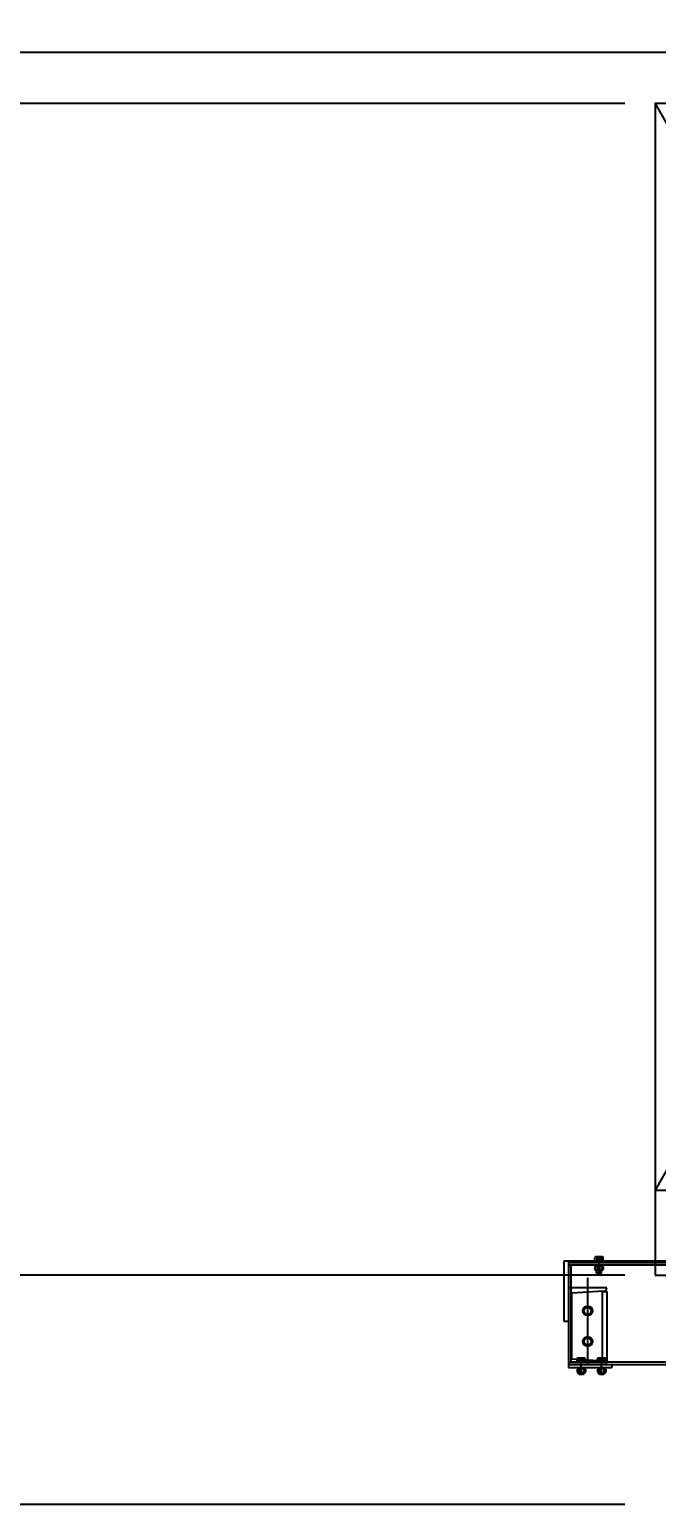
# Model space of a CAD drawing. Header units: millimetres. Extents: x 5544 to 245194, y -610088 to 30375.
# Drawn here: x 66089 to 67319, y 8180 to 11075 of the extents above; entities that cross this region are included whole.
import ezdxf
from ezdxf.lldxf.tags import DXFTag

# ---------------------------------------------------------------- set-up
doc = ezdxf.new("R2010")
doc.units = ezdxf.units.MM
for name, color, linetype in [('0글씨', 3, 'Continuous'), ('140', 140, 'Continuous'), ('15', 15, 'Continuous'), ('3', 3, 'Continuous'), ('B1', 6, 'Continuous'), ('외형선', 7, 'Continuous'), ('은선', 2, 'HIDDEN'), ('중심선', 1, 'CENTER')]:
    doc.layers.add(name, color=color, linetype=linetype)
doc.styles.add('ROMAND', font='gulim.ttc', dxfattribs={"oblique": 15})
tags = doc.linetypes.add('CENTER', pattern=[2, 1.25, -0.25, 0.25, -0.25]).pattern_tags.tags
tags[10:11] = [DXFTag(74, 4), DXFTag(75, 0), DXFTag(340, '0'), DXFTag(46, 1.0), DXFTag(50, 0.0), DXFTag(44, 0.0), DXFTag(45, 0.0)]
tags[8:9] = [DXFTag(74, 4), DXFTag(75, 0), DXFTag(340, '0'), DXFTag(46, 1.0), DXFTag(50, 0.0), DXFTag(44, 0.0), DXFTag(45, 0.0)]
tags[6:7] = [DXFTag(74, 4), DXFTag(75, 0), DXFTag(340, '0'), DXFTag(46, 1.0), DXFTag(50, 0.0), DXFTag(44, 0.0), DXFTag(45, 0.0)]
tags[4:5] = [DXFTag(74, 4), DXFTag(75, 0), DXFTag(340, '0'), DXFTag(46, 1.0), DXFTag(50, 0.0), DXFTag(44, 0.0), DXFTag(45, 0.0)]
tags = doc.linetypes.add('HIDDEN', pattern=[0.375, 0.25, -0.125]).pattern_tags.tags
tags[6:7] = [DXFTag(74, 4), DXFTag(75, 0), DXFTag(340, '0'), DXFTag(46, 1.0), DXFTag(50, 0.0), DXFTag(44, 0.0), DXFTag(45, 0.0)]
tags[4:5] = [DXFTag(74, 4), DXFTag(75, 0), DXFTag(340, '0'), DXFTag(46, 1.0), DXFTag(50, 0.0), DXFTag(44, 0.0), DXFTag(45, 0.0)]
tags = doc.linetypes.add('PHANTOM2', pattern=[1.25, 0.625, -0.125, 0.125, -0.125, 0.125, -0.125]).pattern_tags.tags
tags[14:15] = [DXFTag(74, 4), DXFTag(75, 0), DXFTag(340, '0'), DXFTag(46, 1.0), DXFTag(50, 0.0), DXFTag(44, 0.0), DXFTag(45, 0.0)]
tags[12:13] = [DXFTag(74, 4), DXFTag(75, 0), DXFTag(340, '0'), DXFTag(46, 1.0), DXFTag(50, 0.0), DXFTag(44, 0.0), DXFTag(45, 0.0)]
tags[10:11] = [DXFTag(74, 4), DXFTag(75, 0), DXFTag(340, '0'), DXFTag(46, 1.0), DXFTag(50, 0.0), DXFTag(44, 0.0), DXFTag(45, 0.0)]
tags[8:9] = [DXFTag(74, 4), DXFTag(75, 0), DXFTag(340, '0'), DXFTag(46, 1.0), DXFTag(50, 0.0), DXFTag(44, 0.0), DXFTag(45, 0.0)]
tags[6:7] = [DXFTag(74, 4), DXFTag(75, 0), DXFTag(340, '0'), DXFTag(46, 1.0), DXFTag(50, 0.0), DXFTag(44, 0.0), DXFTag(45, 0.0)]
tags[4:5] = [DXFTag(74, 4), DXFTag(75, 0), DXFTag(340, '0'), DXFTag(46, 1.0), DXFTag(50, 0.0), DXFTag(44, 0.0), DXFTag(45, 0.0)]
doc.dimstyles.new('DIM-A-002-단면', dxfattribs={"dimscale": 330, "dimtxt": 1, "dimasz": 0.4, "dimexe": 0.2, "dimexo": 0.3, "dimgap": 0.4, "dimtad": 1, "dimdec": 0, "dimtxsty": 'ROMAND', "dimcen": 0, "dimclrd": 15, "dimclre": 15, "dimclrt": 3, "dimadec": 0, "dimazin": 0, "dimtfac": 1, "dimtmove": 0, "dimatfit": 3, "dimfxl": 1, "dimarcsym": 0})
doc.dimstyles.new('DIM-A-002-단면2', dxfattribs={"dimscale": 200, "dimtxt": 1, "dimasz": 0.4, "dimexe": 0.2, "dimexo": 0.3, "dimgap": 0.4, "dimtad": 1, "dimdec": 0, "dimtxsty": 'ROMAND', "dimcen": 0, "dimclrd": 15, "dimclre": 15, "dimclrt": 3, "dimadec": 0, "dimazin": 0, "dimtfac": 1, "dimtmove": 0, "dimatfit": 3, "dimfxl": 1, "dimarcsym": 0})

# ---------------------------------------------------------------- blocks, each defined once
blk = doc.blocks.new('콘베어 측면')
for p, q in [((-1909, 478), (-1909, 360)), ((-1909, 478), (-1900, 478)), ((-1900, 478), (-1900, 275)), ((-1909, 360), (-1900, 360)), ((-1825, 275), (-1900, 275))]:
    blk.add_line(p, q)
at = {"ltscale": 0.3}
blk.add_line((-1834, 281.6), (-1825, 281.6), dxfattribs=at)
at = {"ltscale": 0.5}
blk.add_arc((-1831.5, 275), 6.5, 0, 90, dxfattribs=at)
at = {"layer": '외형선'}
for p, q in [((-1900, 478.2), (-1900, 269)), ((-1900, 478.2), (225, 478.2)), ((-1900, 475), (225, 475)), ((-1900, 470.5), (225, 470.5)), ((-1895.5, 470.5), (-1895.5, 279.5)), ((-1830.7, 479.1), (-1849.3, 479.1)), ((-1849.3, 479.1), (-1849.3, 478.2)), ((-1849.3, 469.6), (-1849.3, 470.5)), ((-1830.7, 469.6), (-1849.3, 469.6)), ((-1848.2, 479.1), (-1848.2, 484.9)), ((-1848.2, 468.2), (-1848.2, 469.6)), ((-1831.8, 468.2), (-1848.2, 468.2)), ((-1848.2, 466.9), (-1848.2, 461.4)), ((-1833.9, 486.1), (-1846.1, 486.1)), ((-1844.1, 479.1), (-1844.1, 484.9)), ((-1844.1, 466.9), (-1844.1, 461.4)), ((-1840, 469.6), (-1840.6, 468.2)), ((-1839.4, 469.6), (-1840, 468.2)), ((-1835.9, 479.1), (-1835.9, 484.9)), ((-1835.9, 466.9), (-1835.9, 461.4)), ((-1831.8, 479.1), (-1831.8, 484.9)), ((-1831.8, 468.2), (-1831.8, 469.6)), ((-1831.8, 466.9), (-1831.8, 461.4)), ((-1830.7, 479.1), (-1830.7, 478.2)), ((-1830.7, 469.6), (-1830.7, 470.5)), ((-1833.9, 460.2), (-1846.1, 460.2)), ((-1845, 454.9), (-1845, 460.2)), ((-1835, 454.9), (-1845, 454.9)), ((-1844.2, 454.1), (-1845, 454.9)), ((-1835.8, 454.1), (-1844.2, 454.1)), ((-1835.8, 454.1), (-1835, 454.9)), ((-1835, 454.9), (-1835, 460.2)), ((225, 279.5), (-1900, 279.5)), ((-1900, 275), (225, 275)), ((-1900, 269), (-1815, 269)), ((-1865.7, 280.4), (-1884.3, 280.4)), ((-1884.3, 280.4), (-1884.3, 279.5)), ((-1884.3, 268.1), (-1884.3, 269)), ((-1865.7, 268.1), (-1884.3, 268.1)), ((-1883.2, 280.4), (-1883.2, 286.2)), ((-1883.2, 266.7), (-1883.2, 268.1)), ((-1866.8, 266.7), (-1883.2, 266.7)), ((-1883.2, 265.4), (-1883.2, 259.9)), ((-1868.9, 287.4), (-1881.1, 287.4)), ((-1879.1, 280.4), (-1879.1, 286.2)), ((-1879.1, 265.4), (-1879.1, 259.9)), ((-1875, 268.1), (-1875.6, 266.7)), ((-1874.4, 268.1), (-1875, 266.7)), ((-1870.9, 280.4), (-1870.9, 286.2)), ((-1870.9, 265.4), (-1870.9, 259.9)), ((-1866.8, 280.4), (-1866.8, 286.2)), ((-1866.8, 266.7), (-1866.8, 268.1)), ((-1866.8, 265.4), (-1866.8, 259.9)), ((-1865.7, 280.4), (-1865.7, 279.5)), ((-1865.7, 268.1), (-1865.7, 269)), ((-1825.7, 280.4), (-1844.3, 280.4)), ((-1844.3, 280.4), (-1844.3, 279.5)), ((-1844.3, 268.1), (-1844.3, 269)), ((-1825.7, 268.1), (-1844.3, 268.1)), ((-1843.2, 280.4), (-1843.2, 286.2)), ((-1843.2, 266.7), (-1843.2, 268.1)), ((-1826.8, 266.7), (-1843.2, 266.7)), ((-1843.2, 265.4), (-1843.2, 259.9)), ((-1828.9, 287.4), (-1841.1, 287.4)), ((-1839.1, 280.4), (-1839.1, 286.2)), ((-1839.1, 265.4), (-1839.1, 259.9)), ((-1835, 268.1), (-1835.6, 266.7)), ((-1834.4, 268.1), (-1835, 266.7)), ((-1830.9, 280.4), (-1830.9, 286.2)), ((-1830.9, 265.4), (-1830.9, 259.9)), ((-1826.8, 280.4), (-1826.8, 286.2)), ((-1826.8, 266.7), (-1826.8, 268.1)), ((-1826.8, 265.4), (-1826.8, 259.9)), ((-1825.7, 280.4), (-1825.7, 279.5)), ((-1825.7, 268.1), (-1825.7, 269)), ((-1815, 275), (-1815, 269)), ((-1868.9, 258.7), (-1881.1, 258.7)), ((-1880, 256.2), (-1880, 258.7)), ((-1870, 256.2), (-1880, 256.2)), ((-1879.2, 255.4), (-1880, 256.2)), ((-1870.8, 255.4), (-1879.2, 255.4)), ((-1870.8, 255.4), (-1870, 256.2)), ((-1870, 256.2), (-1870, 258.7)), ((-1828.9, 258.7), (-1841.1, 258.7)), ((-1840, 256.2), (-1840, 258.7)), ((-1830, 256.2), (-1840, 256.2)), ((-1839.2, 255.4), (-1840, 256.2)), ((-1830.8, 255.4), (-1839.2, 255.4)), ((-1830.8, 255.4), (-1830, 256.2)), ((-1830, 256.2), (-1830, 258.7))]:
    blk.add_line(p, q, dxfattribs=at)
at = {"layer": '외형선', "color": 1}
for p, q in [((-1844.2, 454.1), (-1844.2, 460.2)), ((-1835.8, 454.1), (-1835.8, 460.2)), ((-1879.2, 255.4), (-1879.2, 258.7)), ((-1870.8, 255.4), (-1870.8, 258.7)), ((-1839.2, 255.4), (-1839.2, 258.7)), ((-1830.8, 255.4), (-1830.8, 258.7))]:
    blk.add_line(p, q, dxfattribs=at)
at = {"layer": '외형선'}
for points in [[(-1862.5, 371.8), (-1869.6, 375.9), (-1869.6, 384.1), (-1862.5, 388.2), (-1855.4, 384.1), (-1855.4, 375.9)], [(-1862.5, 311.8), (-1869.6, 315.9), (-1869.6, 324.1), (-1862.5, 328.2), (-1855.4, 324.1), (-1855.4, 315.9)]]:
    blk.add_lwpolyline(points, close=True, dxfattribs=at)
for centre, radius in [((-1862.5, 380), 9.32), ((-1862.5, 380), 7.07), ((-1862.5, 320), 9.32), ((-1862.5, 320), 7.07)]:
    blk.add_circle(centre, radius, dxfattribs=at)
for centre, radius, start, end in [((-1846.1, 483.9), 2.27, 26.1704, 153.8296), ((-1846.1, 465.9), 2.27, 26.1704, 153.8296), ((-1840, 478.9), 7.18, 55.4066, 124.5934), ((-1840, 461), 7.18, 55.4066, 124.5934), ((-1833.9, 483.9), 2.27, 26.1704, 153.8296), ((-1833.9, 465.9), 2.27, 26.1704, 153.8296), ((-1846.1, 462.4), 2.27, 206.1704, 333.8296), ((-1840, 467.4), 7.18, 235.4066, 304.5934), ((-1833.9, 462.4), 2.27, 206.1704, 333.8296), ((-1881.1, 285.2), 2.27, 26.1704, 153.8296), ((-1881.1, 264.4), 2.27, 26.1704, 153.8296), ((-1875, 280.2), 7.18, 55.4066, 124.5934), ((-1875, 259.5), 7.18, 55.4066, 124.5934), ((-1868.9, 285.2), 2.27, 26.1704, 153.8296), ((-1868.9, 264.4), 2.27, 26.1704, 153.8296), ((-1841.1, 285.2), 2.27, 26.1704, 153.8296), ((-1841.1, 264.4), 2.27, 26.1704, 153.8296), ((-1835, 280.2), 7.18, 55.4066, 124.5934), ((-1835, 259.5), 7.18, 55.4066, 124.5934), ((-1828.9, 285.2), 2.27, 26.1704, 153.8296), ((-1828.9, 264.4), 2.27, 26.1704, 153.8296), ((-1881.1, 260.9), 2.27, 206.1704, 333.8296), ((-1875, 265.9), 7.18, 235.4066, 304.5934), ((-1868.9, 260.9), 2.27, 206.1704, 333.8296), ((-1841.1, 260.9), 2.27, 206.1704, 333.8296), ((-1835, 265.9), 7.18, 235.4066, 304.5934), ((-1828.9, 260.9), 2.27, 206.1704, 333.8296)]:
    blk.add_arc(centre, radius, start, end, dxfattribs=at)
at = {"layer": '은선'}
for p, q in [((-1825, 425), (-1900, 425)), ((-1825, 418.4), (-1825, 281.6))]:
    blk.add_line(p, q, dxfattribs=at)
at = {"layer": '은선', "ltscale": 0.5}
for p, q in [((-1831.5, 418.5), (-1893.5, 415)), ((-1893.5, 285), (-1893.5, 415)), ((-1831.5, 281.5), (-1893.5, 285))]:
    blk.add_line(p, q, dxfattribs=at)
at = {"layer": '은선', "ltscale": 0.3}
for q in [(-1825, 418.4), (-1834, 281.6)]:
    blk.add_line((-1834, 418.4), q, dxfattribs=at)
at = {"layer": '은선', "ltscale": 0.5}
blk.add_arc((-1831.5, 425), 6.49, 270, 0.0725, dxfattribs=at)
at = {"layer": '중심선', "ltscale": 5}
for p, q in [((-1840, 454.1), (-1840, 486.1)), ((-1862.5, 445), (-1862.5, 275)), ((-1875, 255.4), (-1875, 287.4)), ((-1835, 255.4), (-1835, 287.4))]:
    blk.add_line(p, q, dxfattribs=at)
blk = doc.blocks.new('화물')
at = {"layer": '0글씨', "lineweight": -3, "ltscale": 10}
for p, q in [((0, 2299.8), (-1200.1, 166.7)), ((-1200.1, 2299.8), (0, 166.7))]:
    blk.add_line(p, q, dxfattribs=at)
blk.add_lwpolyline([(0, 2299.8), (-1200.1, 2299.8), (-1200.1, 166.7), (0, 166.7), (0, 2299.8)], dxfattribs=at)
at = {"layer": '140', "color": 6, "linetype": 'PHANTOM2', "ltscale": 10}
blk.add_line((-1200.1, 166.7), (0, 166.7), dxfattribs=at)
at = {"layer": '3', "color": 6, "linetype": 'PHANTOM2', "ltscale": 10}
for p, q in [((-1200.1, 166.7), (-1200.1, 0)), ((0, 0), (0, 166.7)), ((-1056.8, 144.4), (-1056.8, 22.2)), ((-723.5, 144.4), (-1056.8, 144.4)), ((-723.5, 144.4), (-723.5, 22.2)), ((-476.6, 144.4), (-476.6, 22.2)), ((-476.6, 144.4), (-143.3, 144.4)), ((-1200.1, 0), (0, 0))]:
    blk.add_line(p, q, dxfattribs=at)
at = {"layer": 'B1', "linetype": 'ByBlock'}
blk.add_line((-143.3, 144.4), (-143.3, 22.2), dxfattribs=at)
blk = doc.blocks.new('*D2914')
at = {"layer": '15', "color": 15, "lineweight": -2, "ltscale": 600}
for p, q in [((67256.7, 8629.6), (64265.7, 8629.6)), ((64305.7, 8549.6), (64305.7, 8259.6)), ((67256.7, 8179.6), (64265.7, 8179.6)), ((64305.7, 8179.6), (64305.7, 7485.8))]:
    blk.add_line(p, q, dxfattribs=at)
at = {"layer": '15', "color": 15}
for points in [[(64319, 8549.6), (64292.3, 8549.6), (64305.7, 8629.6)], [(64292.3, 8259.6), (64319, 8259.6), (64305.7, 8179.6)]]:
    blk.add_solid(points, dxfattribs=at)
at = {"layer": 'Defpoints', "color": 0}
for p in [(67316.7, 8629.6), (64305.7, 8179.6), (67316.7, 8179.6)]:
    blk.add_point(p, dxfattribs=at)
at = {"layer": '15', "color": 3, "ltscale": 600, "insert": (64123.1, 7792.7), "char_height": 200, "attachment_point": 5, "rotation": 90, "style": 'ROMAND'}
blk.add_mtext('450', dxfattribs=at)
blk = doc.blocks.new('*D2915')
at = {"layer": '15', "color": 15, "lineweight": -2, "ltscale": 600}
for p, q in [((67256.7, 10929.5), (65205.8, 10929.5)), ((65245.8, 8709.6), (65245.8, 10849.5)), ((67002.3, 8629.6), (65205.8, 8629.6))]:
    blk.add_line(p, q, dxfattribs=at)
at = {"layer": '15', "color": 15}
for points in [[(65259.1, 10849.5), (65232.5, 10849.5), (65245.8, 10929.5)], [(65232.5, 8709.6), (65259.1, 8709.6), (65245.8, 8629.6)]]:
    blk.add_solid(points, dxfattribs=at)
at = {"layer": 'Defpoints', "color": 0}
for p in [(65245.8, 10929.5), (67316.7, 10929.5), (67062.3, 8629.6)]:
    blk.add_point(p, dxfattribs=at)
at = {"layer": '15', "color": 3, "ltscale": 600, "insert": (65054.6, 9779.6), "char_height": 200, "attachment_point": 5, "rotation": 90, "style": 'ROMAND'}
blk.add_mtext('화물높이 2300', dxfattribs=at)
blk = doc.blocks.new('*D2916')
at = {"layer": '15', "color": 15, "lineweight": -2, "ltscale": 600}
for p, q in [((68720.5, 11029.6), (64255.6, 11029.6)), ((64295.6, 8709.6), (64295.6, 10949.6)), ((66942.3, 8629.6), (64255.6, 8629.6))]:
    blk.add_line(p, q, dxfattribs=at)
at = {"layer": '15', "color": 15}
for points in [[(64308.9, 10949.6), (64282.2, 10949.6), (64295.6, 11029.6)], [(64282.2, 8709.6), (64308.9, 8709.6), (64295.6, 8629.6)]]:
    blk.add_solid(points, dxfattribs=at)
at = {"layer": 'Defpoints', "color": 0}
for p in [(64295.6, 11029.6), (68780.5, 11029.6), (67002.3, 8629.6)]:
    blk.add_point(p, dxfattribs=at)
at = {"layer": '15', "color": 3, "ltscale": 600, "char_height": 200, "attachment_point": 5, "rotation": 90, "style": 'ROMAND'}
for s, insert in [('2UP OPEN 2400', (64112.1, 9829.6)), ('[방화도어]', (64500.7, 9829.6))]:
    blk.add_mtext(s, dxfattribs=dict(at, insert=insert))
blk = doc.blocks.new('*D2917')
at = {"layer": '15', "color": 15, "lineweight": -2, "ltscale": 600}
for p, q in [((68791.5, 11129.6), (63578.7, 11129.6)), ((63618.7, 8259.6), (63618.7, 11049.6)), ((66990.9, 8179.6), (63578.7, 8179.6))]:
    blk.add_line(p, q, dxfattribs=at)
at = {"layer": '15', "color": 15}
for points in [[(63632, 11049.6), (63605.3, 11049.6), (63618.7, 11129.6)], [(63605.3, 8259.6), (63632, 8259.6), (63618.7, 8179.6)]]:
    blk.add_solid(points, dxfattribs=at)
at = {"layer": 'Defpoints', "color": 0}
for p in [(63618.7, 11129.6), (68851.5, 11129.6), (67050.9, 8179.6)]:
    blk.add_point(p, dxfattribs=at)
at = {"layer": '15', "color": 3, "ltscale": 600, "insert": (63429, 9654.6), "char_height": 200, "attachment_point": 5, "rotation": 90, "style": 'ROMAND'}
blk.add_mtext("CON'C OPENING 2950", dxfattribs=at)
blk = doc.blocks.new('*D2918')
at = {"layer": '15', "color": 15, "lineweight": -2, "ltscale": 600}
for p, q in [((65662.2, 8179.6), (61908.5, 8179.6)), ((61974.5, -1688.4), (61974.5, 8047.6)), ((74305.7, -1820.4), (61908.5, -1820.4))]:
    blk.add_line(p, q, dxfattribs=at)
at = {"layer": '15', "color": 15}
for points in [[(61996.5, 8047.6), (61952.5, 8047.6), (61974.5, 8179.6)], [(61952.5, -1688.4), (61996.5, -1688.4), (61974.5, -1820.4)]]:
    blk.add_solid(points, dxfattribs=at)
at = {"layer": 'Defpoints', "color": 0}
for p in [(61974.5, 8179.6), (65761.2, 8179.6), (74404.7, -1820.4)]:
    blk.add_point(p, dxfattribs=at)
at = {"layer": '15', "color": 3, "ltscale": 600, "insert": (61672.7, 3179.6), "char_height": 330, "attachment_point": 5, "rotation": 90, "style": 'ROMAND'}
blk.add_mtext('TRAVEL 10000', dxfattribs=at)
blk = doc.blocks.new('*D2919')
at = {"layer": '15', "color": 15, "lineweight": -2, "ltscale": 600}
for p, q in [((68752.5, 17979.6), (61908.5, 17979.6)), ((61974.5, 8311.6), (61974.5, 17847.6)), ((65662.2, 8179.6), (61908.5, 8179.6))]:
    blk.add_line(p, q, dxfattribs=at)
at = {"layer": '15', "color": 15}
for points in [[(61996.5, 17847.6), (61952.5, 17847.6), (61974.5, 17979.6)], [(61952.5, 8311.6), (61996.5, 8311.6), (61974.5, 8179.6)]]:
    blk.add_solid(points, dxfattribs=at)
at = {"layer": 'Defpoints', "color": 0}
for p in [(61974.5, 17979.6), (68851.5, 17979.6), (65761.2, 8179.6)]:
    blk.add_point(p, dxfattribs=at)
at = {"layer": '15', "color": 3, "ltscale": 600, "insert": (61673.6, 13079.6), "char_height": 330, "attachment_point": 5, "rotation": 90, "style": 'ROMAND'}
blk.add_mtext('O.H 9800', dxfattribs=at)

msp = doc.modelspace()

# ---------------------------------------------------------------- block references
at = {"ltscale": 600}
for name, p in [('화물', (68516.9, 8629.6)), ('콘베어 측면', (69046.5, 8179.6))]:
    msp.add_blockref(name, p, dxfattribs=at)

# ---------------------------------------------------------------- dimensions: what is measured, and where the dimension line sits
at = {"layer": '15', "ltscale": 600}
dim = msp.add_linear_dim(base=(61974.5, 17979.6), p1=(65761.2, 8179.6), p2=(68851.5, 17979.6, 0), angle=90, text='O.H <>', dimstyle='DIM-A-002-단면', override={"dimtmove": 1}, dxfattribs=at)
dim.commit()
dim.dimension.update_dxf_attribs({"geometry": '*D2919', "text_midpoint": (61673.6, 13079.6)})
for base, p1, p2, text, dimstyle, picture, middle in [((63618.7, 11129.6), (67050.9, 8179.6), (68851.5, 11129.6), "CON'C OPENING <>", 'DIM-A-002-단면2', '*D2917', (63429, 9654.6)), ((64295.6, 11029.6), (67002.3, 8629.6), (68780.5, 11029.6), '2UP OPEN <>\\X[방화도어]', 'DIM-A-002-단면2', '*D2916', (64295.6, 9829.6)), ((65245.8, 10929.5), (67062.3, 8629.6), (67316.7, 10929.5), '화물높이 <>', 'DIM-A-002-단면2', '*D2915', (65054.6, 9779.6)), ((61974.5, 8179.6), (74404.7, -1820.4), (65761.2, 8179.6), 'TRAVEL <>', 'DIM-A-002-단면', '*D2918', (61672.7, 3179.6))]:
    dim = msp.add_linear_dim(base=base, p1=p1, p2=p2, angle=90, text=text, dimstyle=dimstyle, dxfattribs=at)
    dim.commit()
    dim.dimension.update_dxf_attribs({"geometry": picture, "text_midpoint": middle})
dim = msp.add_linear_dim(base=(64305.7, 8179.6), p1=(67316.7, 8629.6), p2=(67316.7, 8179.6), angle=90, dimstyle='DIM-A-002-단면2', dxfattribs=at)
dim.commit()
dim.dimension.update_dxf_attribs({"geometry": '*D2914', "text_midpoint": (64123.1, 7792.7)})

doc.saveas('drawing.dxf')
